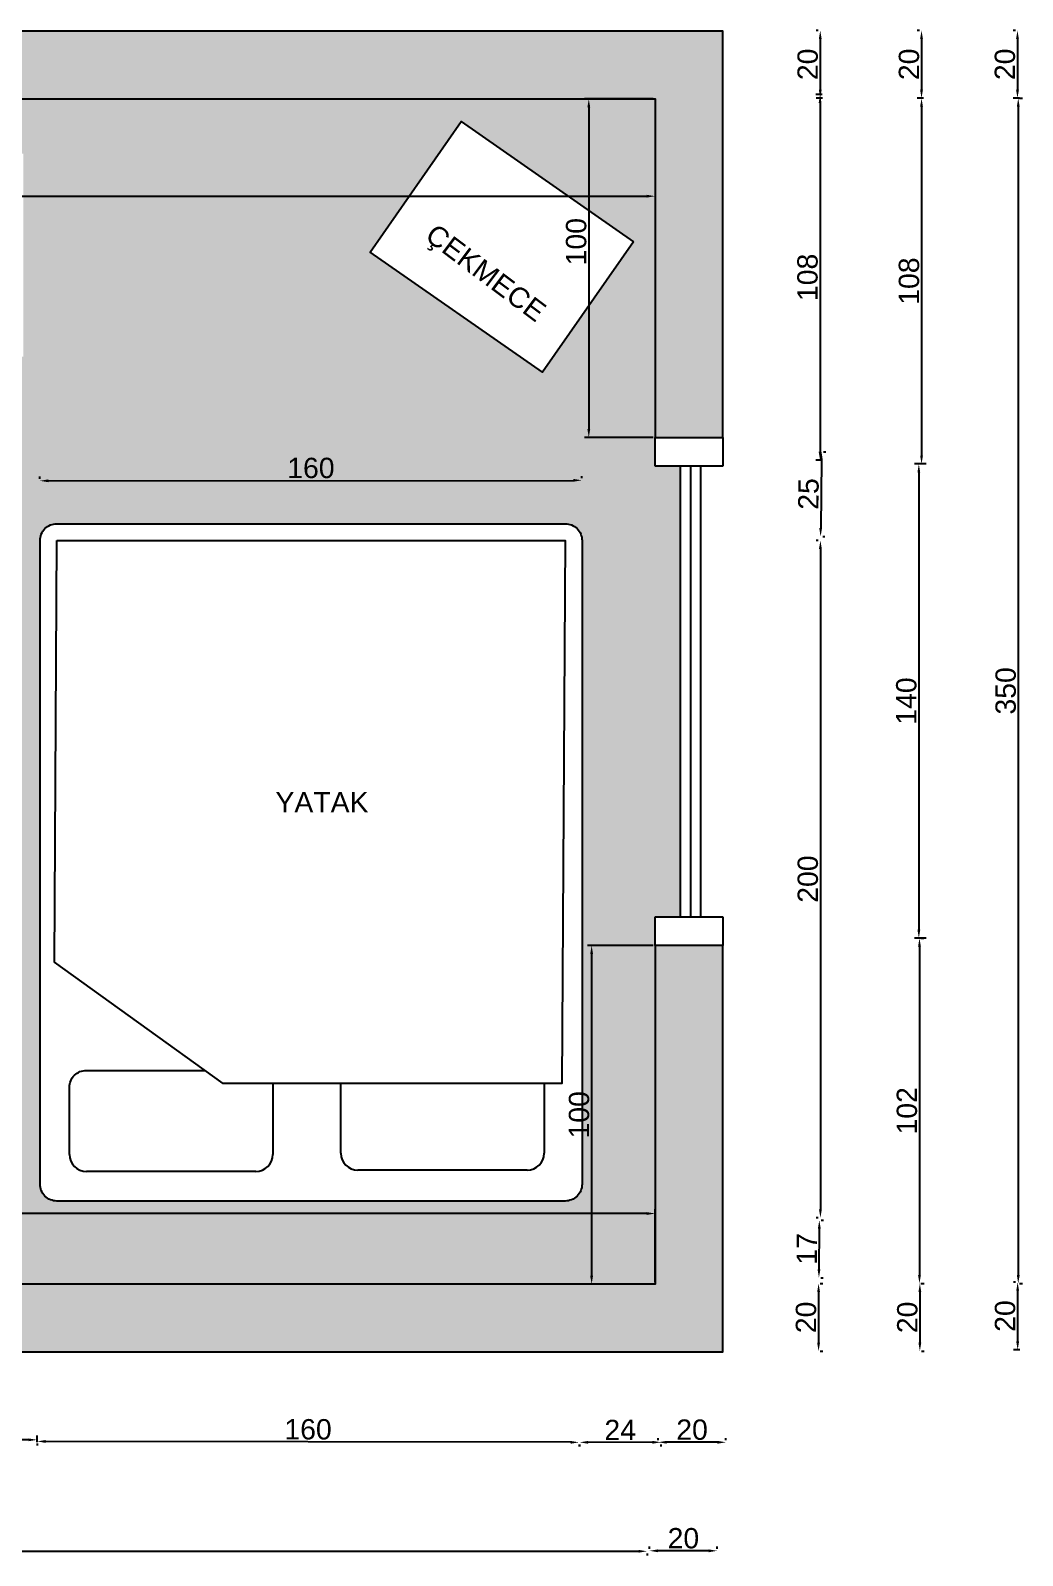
# Model space of a CAD drawing. Header units: millimetres. Extents: x 504 to 1831, y 549 to 1496.
# Drawn here: x 1538.4 to 1831.3, y 548.6 to 998.9 of the extents above; entities that cross this region are included whole.
import ezdxf

# ---------------------------------------------------------------- set-up
doc = ezdxf.new("R2010")
doc.units = ezdxf.units.MM
doc.layers.add('kapı', color=7, linetype='Continuous')
doc.styles.get("Standard").update_dxf_attribs({"font": 'Arial.ttf'})
doc.dimstyles.new('ISO-25', dxfattribs={"dimtxt": 2.5, "dimasz": 2.5, "dimexe": 1.25, "dimexo": 0.625, "dimtad": 1, "dimtxsty": 'Standard', "dimcen": 2.5, "dimadec": 0, "dimazin": 0, "dimtfac": 1, "dimtmove": 0, "dimatfit": 3, "dimfxl": 1, "dimarcsym": 0})

# ---------------------------------------------------------------- blocks, each defined once
blk = doc.blocks.new('PN_01')
for p, q in [((0, 150), (20, 150)), ((20, 150), (20, 150)), ((20, 0), (0, 0))]:
    blk.add_line(p, q)
at = {"layer": 'kapı', "color": 1}
for p, q in [((0, 141.52), (0, 150)), ((20, 150), (20, 141.52)), ((20, 141.52), (0, 141.52)), ((0, 8.48), (20, 8.48)), ((0, 0), (0, 8.48)), ((20, 8.48), (20, 0))]:
    blk.add_line(p, q, dxfattribs=at)
for points in [[(7.4, 141.52), (7.4, 8.48)], [(7.4, 141.52), (7.4, 8.48)], [(10.4, 141.52), (10.4, 8.48)], [(13.4, 141.52), (13.4, 8.48)]]:
    blk.add_lwpolyline(points, dxfattribs=at)
blk = doc.blocks.new('*D22')
at = {"layer": 'Defpoints', "color": 0, "transparency": 16777216}
for p in [(1272.87, 978.67), (1722.87, 978.67), (1722.87, 949.93)]:
    blk.add_point(p, dxfattribs=at)
at = {"layer": 'kapı', "color": 0, "lineweight": -2, "transparency": 16777216}
for p, q in [((1272.87, 978.04), (1272.87, 948.68)), ((1722.87, 978.04), (1722.87, 948.68)), ((1275.37, 949.93), (1720.37, 949.93))]:
    blk.add_line(p, q, dxfattribs=at)
at = {"layer": 'kapı', "color": 0, "transparency": 16777216}
for points in [[(1275.37, 950.34), (1275.37, 949.51), (1272.87, 949.93)], [(1720.37, 950.34), (1720.37, 949.51), (1722.87, 949.93)]]:
    blk.add_solid(points, dxfattribs=at)
at = {"layer": 'kapı', "color": 0, "transparency": 16777216, "insert": (1497.87, 953.62), "char_height": 6, "attachment_point": 5}
blk.add_mtext('450', dxfattribs=at)
blk = doc.blocks.new('*D17')
at = {"layer": 'Defpoints', "color": 0, "transparency": 16777216}
for p in [(1272.87, 649.54), (1272.87, 628.67), (1722.87, 628.67)]:
    blk.add_point(p, dxfattribs=at)
at = {"layer": 'kapı', "color": 0, "lineweight": -2, "transparency": 16777216}
for p, q in [((1272.87, 629.29), (1272.87, 650.79)), ((1720.37, 649.54), (1275.37, 649.54)), ((1722.87, 629.29), (1722.87, 650.79))]:
    blk.add_line(p, q, dxfattribs=at)
at = {"layer": 'kapı', "color": 0, "transparency": 16777216}
for points in [[(1275.37, 649.95), (1275.37, 649.12), (1272.87, 649.54)], [(1720.37, 649.95), (1720.37, 649.12), (1722.87, 649.54)]]:
    blk.add_solid(points, dxfattribs=at)
at = {"layer": 'kapı', "color": 0, "transparency": 16777216, "insert": (1497.87, 653.22), "char_height": 6, "attachment_point": 5}
blk.add_mtext('450', dxfattribs=at)
blk = doc.blocks.new('*D18')
at = {"layer": 'Defpoints', "color": 0, "transparency": 16777216}
for p in [(1722.87, 978.67), (1703.25, 878.67), (1722.87, 878.67)]:
    blk.add_point(p, dxfattribs=at)
at = {"layer": 'kapı', "color": 0, "lineweight": -2, "transparency": 16777216}
for p, q in [((1722.24, 978.67), (1702, 978.67)), ((1703.25, 976.17), (1703.25, 881.17)), ((1722.24, 878.67), (1702, 878.67))]:
    blk.add_line(p, q, dxfattribs=at)
at = {"layer": 'kapı', "color": 0, "transparency": 16777216}
for points in [[(1702.84, 976.17), (1703.67, 976.17), (1703.25, 978.67)], [(1702.84, 881.17), (1703.67, 881.17), (1703.25, 878.67)]]:
    blk.add_solid(points, dxfattribs=at)
at = {"layer": 'kapı', "color": 0, "transparency": 16777216, "insert": (1699.56, 936.5), "char_height": 6, "attachment_point": 5, "rotation": 90}
blk.add_mtext('100', dxfattribs=at)
blk = doc.blocks.new('*D19')
at = {"layer": 'Defpoints', "color": 0, "transparency": 16777216}
for p in [(1722.87, 728.67), (1704.09, 628.67), (1722.87, 628.67)]:
    blk.add_point(p, dxfattribs=at)
at = {"layer": 'kapı', "color": 0, "lineweight": -2, "transparency": 16777216}
for p, q in [((1722.24, 728.67), (1702.84, 728.67)), ((1704.09, 726.17), (1704.09, 631.17)), ((1722.24, 628.67), (1702.84, 628.67))]:
    blk.add_line(p, q, dxfattribs=at)
at = {"layer": 'kapı', "color": 0, "transparency": 16777216}
for points in [[(1703.67, 726.17), (1704.51, 726.17), (1704.09, 728.67)], [(1703.67, 631.17), (1704.51, 631.17), (1704.09, 628.67)]]:
    blk.add_solid(points, dxfattribs=at)
at = {"layer": 'kapı', "color": 0, "transparency": 16777216, "insert": (1700.4, 678.67), "char_height": 6, "attachment_point": 5, "rotation": 90}
blk.add_mtext('100', dxfattribs=at)
blk = doc.blocks.new('*D23')
at = {"layer": 'Defpoints', "color": 0, "transparency": 16777216}
for p in [(1771.58, 998.86), (1771.58, 978.86), (1772.83, 978.86)]:
    blk.add_point(p, dxfattribs=at)
at = {"layer": 'kapı', "color": 0, "lineweight": -2, "transparency": 16777216}
for p, q in [((1770.96, 998.86), (1770.33, 998.86)), ((1771.58, 996.36), (1771.58, 981.36)), ((1772.21, 978.86), (1770.33, 978.86))]:
    blk.add_line(p, q, dxfattribs=at)
at = {"layer": 'kapı', "color": 0, "transparency": 16777216}
for points in [[(1771.17, 996.36), (1772, 996.36), (1771.58, 998.86)], [(1771.17, 981.36), (1772, 981.36), (1771.58, 978.86)]]:
    blk.add_solid(points, dxfattribs=at)
at = {"layer": 'kapı', "color": 0, "transparency": 16777216, "insert": (1767.9, 988.86), "char_height": 6, "attachment_point": 5, "rotation": 90}
blk.add_mtext('20', dxfattribs=at)
blk = doc.blocks.new('*D24')
at = {"layer": 'Defpoints', "color": 0, "transparency": 16777216}
for p in [(1770.97, 628.86), (1770.97, 608.86), (1771.09, 608.86)]:
    blk.add_point(p, dxfattribs=at)
at = {"layer": 'kapı', "color": 0, "lineweight": -2, "transparency": 16777216}
for p, q in [((1771.09, 626.36), (1771.09, 611.36)), ((1771.6, 628.86), (1772.34, 628.86)), ((1771.6, 608.86), (1772.34, 608.86))]:
    blk.add_line(p, q, dxfattribs=at)
at = {"layer": 'kapı', "color": 0, "transparency": 16777216}
for points in [[(1770.68, 626.36), (1771.51, 626.36), (1771.09, 628.86)], [(1770.68, 611.36), (1771.51, 611.36), (1771.09, 608.86)]]:
    blk.add_solid(points, dxfattribs=at)
at = {"layer": 'kapı', "color": 0, "transparency": 16777216, "insert": (1767.4, 618.86), "char_height": 6, "attachment_point": 5, "rotation": 90}
blk.add_mtext('20', dxfattribs=at)
blk = doc.blocks.new('*D25')
at = {"layer": 'Defpoints', "color": 0, "transparency": 16777216}
for p in [(1801.49, 998.86), (1801.49, 978.86), (1802.74, 978.86)]:
    blk.add_point(p, dxfattribs=at)
at = {"layer": 'kapı', "color": 0, "lineweight": -2, "transparency": 16777216}
for p, q in [((1800.86, 998.86), (1800.24, 998.86)), ((1801.49, 996.36), (1801.49, 981.36)), ((1802.11, 978.86), (1800.24, 978.86))]:
    blk.add_line(p, q, dxfattribs=at)
at = {"layer": 'kapı', "color": 0, "transparency": 16777216}
for points in [[(1801.07, 996.36), (1801.9, 996.36), (1801.49, 998.86)], [(1801.07, 981.36), (1801.9, 981.36), (1801.49, 978.86)]]:
    blk.add_solid(points, dxfattribs=at)
at = {"layer": 'kapı', "color": 0, "transparency": 16777216, "insert": (1797.8, 988.86), "char_height": 6, "attachment_point": 5, "rotation": 90}
blk.add_mtext('20', dxfattribs=at)
blk = doc.blocks.new('*D26')
at = {"layer": 'Defpoints', "color": 0, "transparency": 16777216}
for p in [(1802.74, 978.86), (1801.49, 870.86), (1802.74, 870.86)]:
    blk.add_point(p, dxfattribs=at)
at = {"layer": 'kapı', "color": 0, "lineweight": -2, "transparency": 16777216}
for p, q in [((1802.11, 978.86), (1800.24, 978.86)), ((1801.49, 976.36), (1801.49, 873.36)), ((1802.11, 870.86), (1800.24, 870.86))]:
    blk.add_line(p, q, dxfattribs=at)
at = {"layer": 'kapı', "color": 0, "transparency": 16777216}
for points in [[(1801.07, 976.36), (1801.9, 976.36), (1801.49, 978.86)], [(1801.07, 873.36), (1801.9, 873.36), (1801.49, 870.86)]]:
    blk.add_solid(points, dxfattribs=at)
at = {"layer": 'kapı', "color": 0, "transparency": 16777216, "insert": (1797.8, 924.86), "char_height": 6, "attachment_point": 5, "rotation": 90}
blk.add_mtext('108', dxfattribs=at)
blk = doc.blocks.new('*D27')
at = {"layer": 'Defpoints', "color": 0, "transparency": 16777216}
for p in [(1803.5, 870.86), (1800.69, 730.86), (1803.5, 730.86)]:
    blk.add_point(p, dxfattribs=at)
at = {"layer": 'kapı', "color": 0, "lineweight": -2, "transparency": 16777216}
for p, q in [((1802.88, 870.86), (1799.44, 870.86)), ((1800.69, 868.36), (1800.69, 733.36)), ((1802.88, 730.86), (1799.44, 730.86))]:
    blk.add_line(p, q, dxfattribs=at)
at = {"layer": 'kapı', "color": 0, "transparency": 16777216}
for points in [[(1800.28, 868.36), (1801.11, 868.36), (1800.69, 870.86)], [(1800.28, 733.36), (1801.11, 733.36), (1800.69, 730.86)]]:
    blk.add_solid(points, dxfattribs=at)
at = {"layer": 'kapı', "color": 0, "transparency": 16777216, "insert": (1797.01, 800.86), "char_height": 6, "attachment_point": 5, "rotation": 90}
blk.add_mtext('140', dxfattribs=at)
blk = doc.blocks.new('*D28')
at = {"layer": 'Defpoints', "color": 0, "transparency": 16777216}
for p in [(1800.69, 730.86), (1800.69, 628.86), (1800.88, 628.86)]:
    blk.add_point(p, dxfattribs=at)
at = {"layer": 'kapı', "color": 0, "lineweight": -2, "transparency": 16777216}
for p, q in [((1801.32, 730.86), (1802.13, 730.86)), ((1800.88, 728.36), (1800.88, 631.36)), ((1801.32, 628.86), (1802.13, 628.86))]:
    blk.add_line(p, q, dxfattribs=at)
at = {"layer": 'kapı', "color": 0, "transparency": 16777216}
for points in [[(1800.46, 728.36), (1801.29, 728.36), (1800.88, 730.86)], [(1800.46, 631.36), (1801.29, 631.36), (1800.88, 628.86)]]:
    blk.add_solid(points, dxfattribs=at)
at = {"layer": 'kapı', "color": 0, "transparency": 16777216, "insert": (1797.19, 679.86), "char_height": 6, "attachment_point": 5, "rotation": 90}
blk.add_mtext('102', dxfattribs=at)
blk = doc.blocks.new('*D29')
at = {"layer": 'Defpoints', "color": 0, "transparency": 16777216}
for p in [(1800.88, 628.86), (1800.88, 608.86), (1800.99, 608.86)]:
    blk.add_point(p, dxfattribs=at)
at = {"layer": 'kapı', "color": 0, "lineweight": -2, "transparency": 16777216}
for p, q in [((1800.99, 626.36), (1800.99, 611.36)), ((1801.5, 628.86), (1802.24, 628.86)), ((1801.5, 608.86), (1802.24, 608.86))]:
    blk.add_line(p, q, dxfattribs=at)
at = {"layer": 'kapı', "color": 0, "transparency": 16777216}
for points in [[(1800.58, 626.36), (1801.41, 626.36), (1800.99, 628.86)], [(1800.58, 611.36), (1801.41, 611.36), (1800.99, 608.86)]]:
    blk.add_solid(points, dxfattribs=at)
at = {"layer": 'kapı', "color": 0, "transparency": 16777216, "insert": (1797.31, 618.86), "char_height": 6, "attachment_point": 5, "rotation": 90}
blk.add_mtext('20', dxfattribs=at)
blk = doc.blocks.new('*D30')
at = {"layer": 'Defpoints', "color": 0, "transparency": 16777216}
for p in [(1772.78, 979.96), (1771.53, 871.96), (1772.78, 871.96)]:
    blk.add_point(p, dxfattribs=at)
at = {"layer": 'kapı', "color": 0, "lineweight": -2, "transparency": 16777216}
for p, q in [((1772.16, 979.96), (1770.28, 979.96)), ((1771.53, 977.46), (1771.53, 874.46)), ((1772.16, 871.96), (1770.28, 871.96))]:
    blk.add_line(p, q, dxfattribs=at)
at = {"layer": 'kapı', "color": 0, "transparency": 16777216}
for points in [[(1771.12, 977.46), (1771.95, 977.46), (1771.53, 979.96)], [(1771.12, 874.46), (1771.95, 874.46), (1771.53, 871.96)]]:
    blk.add_solid(points, dxfattribs=at)
at = {"layer": 'kapı', "color": 0, "transparency": 16777216, "insert": (1767.85, 925.96), "char_height": 6, "attachment_point": 5, "rotation": 90}
blk.add_mtext('108', dxfattribs=at)
blk = doc.blocks.new('*D31')
at = {"layer": 'Defpoints', "color": 0, "transparency": 16777216}
for p in [(1771.63, 848.28), (1771.63, 648.28), (1771.63, 648.28)]:
    blk.add_point(p, dxfattribs=at)
at = {"layer": 'kapı', "color": 0, "lineweight": -2, "transparency": 16777216}
for p, q in [((1771.01, 848.28), (1770.38, 848.28)), ((1771.63, 845.78), (1771.63, 650.78)), ((1771.01, 648.28), (1770.38, 648.28))]:
    blk.add_line(p, q, dxfattribs=at)
at = {"layer": 'kapı', "color": 0, "transparency": 16777216}
for points in [[(1771.21, 845.78), (1772.05, 845.78), (1771.63, 848.28)], [(1771.21, 650.78), (1772.05, 650.78), (1771.63, 648.28)]]:
    blk.add_solid(points, dxfattribs=at)
at = {"layer": 'kapı', "color": 0, "transparency": 16777216, "insert": (1767.94, 748.28), "char_height": 6, "attachment_point": 5, "rotation": 90}
blk.add_mtext('200', dxfattribs=at)
blk = doc.blocks.new('*D32')
at = {"layer": 'Defpoints', "color": 0, "transparency": 16777216}
for p in [(1771.95, 874.46), (1771.68, 849.46), (1771.68, 849.46)]:
    blk.add_point(p, dxfattribs=at)
at = {"layer": 'kapı', "color": 0, "lineweight": -2, "transparency": 16777216}
for p, q in [((1772.58, 874.45), (1773.2, 874.44)), ((1771.92, 871.96), (1771.71, 851.96)), ((1772.31, 849.45), (1772.93, 849.45))]:
    blk.add_line(p, q, dxfattribs=at)
at = {"layer": 'kapı', "color": 0, "transparency": 16777216}
for points in [[(1771.51, 871.96), (1772.34, 871.95), (1771.95, 874.46)], [(1771.29, 851.96), (1772.13, 851.95), (1771.68, 849.46)]]:
    blk.add_solid(points, dxfattribs=at)
at = {"layer": 'kapı', "color": 0, "transparency": 16777216, "insert": (1768.13, 862), "char_height": 6, "attachment_point": 5, "rotation": 89.3815}
blk.add_mtext('25', dxfattribs=at)
blk = doc.blocks.new('*D33')
at = {"layer": 'Defpoints', "color": 0, "transparency": 16777216}
for p in [(1771.23, 647.57), (1771.11, 630.57), (1771.19, 630.57)]:
    blk.add_point(p, dxfattribs=at)
at = {"layer": 'kapı', "color": 0, "lineweight": -2, "transparency": 16777216}
for p, q in [((1771.3, 645.07), (1771.21, 633.07)), ((1771.86, 647.56), (1772.57, 647.56)), ((1771.73, 630.56), (1772.44, 630.56))]:
    blk.add_line(p, q, dxfattribs=at)
at = {"layer": 'kapı', "color": 0, "transparency": 16777216}
for points in [[(1770.88, 645.07), (1771.72, 645.06), (1771.32, 647.57)], [(1770.79, 633.07), (1771.63, 633.06), (1771.19, 630.57)]]:
    blk.add_solid(points, dxfattribs=at)
at = {"layer": 'kapı', "color": 0, "transparency": 16777216, "insert": (1767.62, 639.09), "char_height": 6, "attachment_point": 5, "rotation": 89.5731}
blk.add_mtext('17', dxfattribs=at)
blk = doc.blocks.new('*D34')
at = {"layer": 'Defpoints', "color": 0, "transparency": 16777216}
for p in [(1829.81, 998.86), (1829.81, 978.86), (1831.06, 978.86)]:
    blk.add_point(p, dxfattribs=at)
at = {"layer": 'kapı', "color": 0, "lineweight": -2, "transparency": 16777216}
for p, q in [((1829.18, 998.86), (1828.56, 998.86)), ((1829.81, 996.36), (1829.81, 981.36)), ((1830.43, 978.86), (1828.56, 978.86))]:
    blk.add_line(p, q, dxfattribs=at)
at = {"layer": 'kapı', "color": 0, "transparency": 16777216}
for points in [[(1829.39, 996.36), (1830.23, 996.36), (1829.81, 998.86)], [(1829.39, 981.36), (1830.23, 981.36), (1829.81, 978.86)]]:
    blk.add_solid(points, dxfattribs=at)
at = {"layer": 'kapı', "color": 0, "transparency": 16777216, "insert": (1826.12, 988.86), "char_height": 6, "attachment_point": 5, "rotation": 90}
blk.add_mtext('20', dxfattribs=at)
blk = doc.blocks.new('*D35')
at = {"layer": 'Defpoints', "color": 0, "transparency": 16777216}
for p in [(1829.86, 629.26), (1829.86, 609.26), (1831.11, 609.26)]:
    blk.add_point(p, dxfattribs=at)
at = {"layer": 'kapı', "color": 0, "lineweight": -2, "transparency": 16777216}
for p, q in [((1829.24, 629.26), (1828.61, 629.26)), ((1829.86, 626.76), (1829.86, 611.76)), ((1830.49, 609.26), (1828.61, 609.26))]:
    blk.add_line(p, q, dxfattribs=at)
at = {"layer": 'kapı', "color": 0, "transparency": 16777216}
for points in [[(1829.45, 626.76), (1830.28, 626.76), (1829.86, 629.26)], [(1829.45, 611.76), (1830.28, 611.76), (1829.86, 609.26)]]:
    blk.add_solid(points, dxfattribs=at)
at = {"layer": 'kapı', "color": 0, "transparency": 16777216, "insert": (1826.17, 619.26), "char_height": 6, "attachment_point": 5, "rotation": 90}
blk.add_mtext('20', dxfattribs=at)
blk = doc.blocks.new('*D36')
at = {"layer": 'Defpoints', "color": 0, "transparency": 16777216}
for p in [(1829.81, 978.86), (1829.81, 628.86), (1830.04, 628.86)]:
    blk.add_point(p, dxfattribs=at)
at = {"layer": 'kapı', "color": 0, "lineweight": -2, "transparency": 16777216}
for p, q in [((1830.43, 978.86), (1831.29, 978.86)), ((1830.04, 976.36), (1830.04, 631.36)), ((1830.43, 628.86), (1831.29, 628.86))]:
    blk.add_line(p, q, dxfattribs=at)
at = {"layer": 'kapı', "color": 0, "transparency": 16777216}
for points in [[(1829.62, 976.36), (1830.46, 976.36), (1830.04, 978.86)], [(1829.62, 631.36), (1830.46, 631.36), (1830.04, 628.86)]]:
    blk.add_solid(points, dxfattribs=at)
at = {"layer": 'kapı', "color": 0, "transparency": 16777216, "insert": (1826.35, 803.86), "char_height": 6, "attachment_point": 5, "rotation": 90}
blk.add_mtext('350', dxfattribs=at)
blk = doc.blocks.new('*D37')
at = {"layer": 'Defpoints', "color": 0, "transparency": 16777216}
for p in [(1540.38, 582.24), (1540.38, 582.24), (1700.38, 581.97)]:
    blk.add_point(p, dxfattribs=at)
at = {"layer": 'kapı', "color": 0, "lineweight": -2, "transparency": 16777216}
for p, q in [((1540.38, 581.61), (1540.38, 580.99)), ((1697.88, 581.98), (1542.88, 582.23)), ((1700.38, 581.35), (1700.38, 580.72))]:
    blk.add_line(p, q, dxfattribs=at)
at = {"layer": 'kapı', "color": 0, "transparency": 16777216}
for points in [[(1542.88, 582.65), (1542.88, 581.82), (1540.38, 582.24)], [(1697.88, 582.39), (1697.88, 581.56), (1700.38, 581.97)]]:
    blk.add_solid(points, dxfattribs=at)
at = {"layer": 'kapı', "color": 0, "transparency": 16777216, "insert": (1620.38, 585.79), "char_height": 6, "attachment_point": 5, "rotation": 359.9055}
blk.add_mtext('160', dxfattribs=at)
blk = doc.blocks.new('*D40')
at = {"layer": 'Defpoints', "color": 0, "transparency": 16777216}
for p in [(1700.54, 581.97), (1700.54, 581.97), (1724.54, 581.99)]:
    blk.add_point(p, dxfattribs=at)
at = {"layer": 'kapı', "color": 0, "lineweight": -2, "transparency": 16777216}
for p, q in [((1700.54, 581.35), (1700.54, 580.72)), ((1722.04, 581.99), (1703.04, 581.97)), ((1724.54, 581.37), (1724.54, 580.74))]:
    blk.add_line(p, q, dxfattribs=at)
at = {"layer": 'kapı', "color": 0, "transparency": 16777216}
for points in [[(1703.04, 582.39), (1703.04, 581.56), (1700.54, 581.97)], [(1722.04, 582.41), (1722.04, 581.57), (1724.54, 581.99)]]:
    blk.add_solid(points, dxfattribs=at)
at = {"layer": 'kapı', "color": 0, "transparency": 16777216, "insert": (1712.53, 585.62), "char_height": 6, "attachment_point": 5, "rotation": 0.0427}
blk.add_mtext('24', dxfattribs=at)
blk = doc.blocks.new('*D41')
at = {"layer": 'Defpoints', "color": 0, "transparency": 16777216}
for p in [(1471.38, 582.71), (1471.38, 581.85), (1540.38, 581.4)]:
    blk.add_point(p, dxfattribs=at)
at = {"layer": 'kapı', "color": 0, "lineweight": -2, "transparency": 16777216}
for p, q in [((1471.38, 582.48), (1471.38, 583.96)), ((1537.88, 582.71), (1473.88, 582.71)), ((1540.38, 582.03), (1540.38, 583.96))]:
    blk.add_line(p, q, dxfattribs=at)
at = {"layer": 'kapı', "color": 0, "transparency": 16777216}
for points in [[(1473.88, 583.13), (1473.88, 582.3), (1471.38, 582.71)], [(1537.88, 583.13), (1537.88, 582.3), (1540.38, 582.71)]]:
    blk.add_solid(points, dxfattribs=at)
at = {"layer": 'kapı', "color": 0, "transparency": 16777216, "insert": (1505.88, 586.4), "char_height": 6, "attachment_point": 5}
blk.add_mtext('69', dxfattribs=at)
blk = doc.blocks.new('*D42')
at = {"layer": 'Defpoints', "color": 0, "transparency": 16777216}
for p in [(1723.74, 581.99), (1723.74, 581.99), (1743.74, 581.99)]:
    blk.add_point(p, dxfattribs=at)
at = {"layer": 'kapı', "color": 0, "lineweight": -2, "transparency": 16777216}
for p, q in [((1723.74, 582.62), (1723.74, 583.24)), ((1741.24, 581.99), (1726.24, 581.99)), ((1743.74, 582.62), (1743.74, 583.24))]:
    blk.add_line(p, q, dxfattribs=at)
at = {"layer": 'kapı', "color": 0, "transparency": 16777216}
for points in [[(1726.24, 582.41), (1726.24, 581.57), (1723.74, 581.99)], [(1741.24, 582.41), (1741.24, 581.57), (1743.74, 581.99)]]:
    blk.add_solid(points, dxfattribs=at)
at = {"layer": 'kapı', "color": 0, "transparency": 16777216, "insert": (1733.74, 585.68), "char_height": 6, "attachment_point": 5}
blk.add_mtext('20', dxfattribs=at)
blk = doc.blocks.new('*D66')
at = {"layer": 'Defpoints', "color": 0, "transparency": 16777216}
for p in [(1270.45, 549.97), (1720.45, 549.8), (1720.45, 549.8)]:
    blk.add_point(p, dxfattribs=at)
at = {"layer": 'kapı', "color": 0, "lineweight": -2, "transparency": 16777216}
for p, q in [((1272.95, 549.97), (1717.95, 549.81)), ((1270.45, 549.34), (1270.45, 548.72)), ((1720.45, 549.18), (1720.45, 548.55))]:
    blk.add_line(p, q, dxfattribs=at)
at = {"layer": 'kapı', "color": 0, "transparency": 16777216}
for points in [[(1272.95, 550.38), (1272.95, 549.55), (1270.45, 549.97)], [(1717.95, 550.22), (1717.95, 549.39), (1720.45, 549.8)]]:
    blk.add_solid(points, dxfattribs=at)
at = {"layer": 'kapı', "color": 0, "transparency": 16777216, "insert": (1495.45, 553.57), "char_height": 6, "attachment_point": 5, "rotation": 359.9792}
blk.add_mtext('450', dxfattribs=at)
blk = doc.blocks.new('*D67')
at = {"layer": 'Defpoints', "color": 0, "transparency": 16777216}
for p in [(1721.18, 549.94), (1721.18, 549.94), (1741.18, 549.94)]:
    blk.add_point(p, dxfattribs=at)
at = {"layer": 'kapı', "color": 0, "lineweight": -2, "transparency": 16777216}
for p, q in [((1721.18, 550.56), (1721.18, 551.19)), ((1738.68, 549.94), (1723.68, 549.94)), ((1741.18, 550.56), (1741.18, 551.19))]:
    blk.add_line(p, q, dxfattribs=at)
at = {"layer": 'kapı', "color": 0, "transparency": 16777216}
for points in [[(1723.68, 550.35), (1723.68, 549.52), (1721.18, 549.94)], [(1738.68, 550.35), (1738.68, 549.52), (1741.18, 549.94)]]:
    blk.add_solid(points, dxfattribs=at)
at = {"layer": 'kapı', "color": 0, "transparency": 16777216, "insert": (1731.18, 553.62), "char_height": 6, "attachment_point": 5}
blk.add_mtext('20', dxfattribs=at)
blk = doc.blocks.new('*D71')
at = {"layer": 'Defpoints', "color": 0, "transparency": 16777216}
for p in [(1541.23, 865.89), (1701.23, 866.04), (1701.23, 866.04)]:
    blk.add_point(p, dxfattribs=at)
at = {"layer": 'kapı', "color": 0, "lineweight": -2, "transparency": 16777216}
for p, q in [((1541.23, 866.51), (1541.23, 867.14)), ((1543.73, 865.89), (1698.73, 866.03)), ((1701.23, 866.66), (1701.23, 867.29))]:
    blk.add_line(p, q, dxfattribs=at)
at = {"layer": 'kapı', "color": 0, "transparency": 16777216}
for points in [[(1543.73, 866.31), (1543.73, 865.47), (1541.23, 865.89)], [(1698.73, 866.45), (1698.73, 865.62), (1701.23, 866.04)]]:
    blk.add_solid(points, dxfattribs=at)
at = {"layer": 'kapı', "color": 0, "transparency": 16777216, "insert": (1621.22, 869.65), "char_height": 6, "attachment_point": 5, "rotation": 0.053}
blk.add_mtext('160', dxfattribs=at)
blk = doc.blocks.new('DL_02')
at = {"layer": 'kapı', "color": 252}
blk.add_lwpolyline([(50.85, -35.48), (23.95, -74.02), (-26.9, -38.54), (0, 0)], close=True, dxfattribs=at)
blk = doc.blocks.new('DP_02')
at = {"layer": 'kapı', "color": 252}
blk.add_blockref('DL_02', (26.9, 38.54), dxfattribs=at)
at = {"layer": 'kapı', "color": 252, "insert": (33.65, -6.83), "char_height": 6, "attachment_point": 5, "rotation": 323.0916}
blk.add_mtext_dynamic_manual_height_columns('{\\fArial|b0|i0|c162|p34;ÇEKMECE}', width=19.6898, gutter_width=12.5, heights=[0], dxfattribs=at)
blk = doc.blocks.new('YT_03')
at = {"layer": 'kapı', "color": 252}
for p, q in [((68.7, -160.46), (68.7, -181.29)), ((88.82, -180.9), (88.82, -160.46)), ((148.82, -160.46), (148.82, -180.9)), ((63.7, -186.29), (13.7, -186.29)), ((143.82, -185.9), (93.82, -185.9))]:
    blk.add_line(p, q, dxfattribs=at)
blk.add_lwpolyline([(5, 5), (155, 5, -0.414214), (160, 0), (160, -190, -0.414214), (155, -195), (5, -195, -0.414214), (0, -190), (0, 0, -0.414214)], format="xyb", close=True, dxfattribs=at)
blk.add_lwpolyline([(5, 0), (155, 0), (154.07, -160.31), (79.07, -160.31), (54.07, -160.31), (4.28, -124.52)], close=True, dxfattribs=at)
blk.add_lwpolyline([(8.7, -181.29), (8.7, -161.42, -0.414214), (13.7, -156.42), (48.66, -156.42)], format="xyb", dxfattribs=at)
for centre, start, end in [((13.7, -181.29), 180, 270), ((63.7, -181.29), 270, 0), ((93.82, -180.9), 180, 270), ((143.82, -180.9), 270, 0)]:
    blk.add_arc(centre, 5, start, end, dxfattribs=at)
blk = doc.blocks.new('YK_01')
at = {"layer": 'kapı', "color": 252}
blk.add_blockref('YT_03', (-5, -5), dxfattribs=at)
at = {"layer": 'kapı', "color": 252, "insert": (64.5, -79.25), "char_height": 6, "attachment_point": 1}
blk.add_mtext_dynamic_manual_height_columns('{\\fArial|b0|i0|c162|p34;YATAK}', width=76.1361, gutter_width=12.5, heights=[0], dxfattribs=at)

msp = doc.modelspace()

# ---------------------------------------------------------------- hatches: boundary and pattern name
at = {"layer": 'kapı', "transparency": 33554559}
h = msp.add_hatch(color=8, dxfattribs=at)
h.dxf.hatch_style = 1
h.paths.add_polyline_path([(1742.868, 998.669), (1252.868, 998.669), (1252.868, 758.669), (1272.868, 758.669), (1272.868, 978.669), (1722.868, 978.669), (1722.868, 878.669), (1742.868, 878.669)])
h.paths.add_polyline_path([(1742.868, 728.669), (1722.868, 728.669), (1722.868, 628.669), (1272.868, 628.669), (1272.868, 678.669), (1252.868, 678.669), (1252.868, 608.669), (1742.868, 608.669)])
at = {"layer": 'kapı', "transparency": 33554521}
h = msp.add_hatch(dxfattribs=at)
h.set_pattern_fill('ANGLE', color=8)
h.set_pattern_definition([(0, (0, 0), (0, 6.985), [5.08, -1.905]), (90, (0, 0), (-6.985, 4e-16), [5.08, -1.905])])
h.paths.add_polyline_path([(1730.271, 870.191), (1722.868, 870.191), (1722.868, 878.669), (1722.868, 978.669), (1272.868, 978.669), (1272.868, 758.669), (1272.868, 750.191, -0.3141697), (1352.868, 690.146), (1352.868, 687.146), (1272.868, 687.146), (1272.868, 678.669), (1272.868, 628.669), (1722.868, 628.669), (1722.868, 728.669), (1722.868, 737.146), (1730.271, 737.146)])
h.paths.add_polyline_path([(1450.504, 823.267), (1450.335, 780.759), (1359.523, 780.759), (1359.691, 823.267)], flags=16)
h.paths.add_polyline_path([(1300.302, 902.524), (1300.302, 962.524), (1536.302, 962.524), (1536.302, 902.524)], flags=16)
h.paths.add_polyline_path([(1370.037, 685.315), (1471.037, 685.315), (1471.037, 638.315), (1370.037, 638.315)], flags=16)
h.paths.add_polyline_path([(1541.25, 848.228, -0.4142136), (1546.25, 853.228), (1696.25, 853.228, -0.4142136), (1701.25, 848.228), (1701.25, 658.228, -0.4142136), (1696.25, 653.228), (1546.25, 653.228, -0.4142136), (1541.25, 658.228)], flags=16)
h.paths.add_polyline_path([(1546.25, 848.228), (1696.25, 848.228), (1695.319, 687.919), (1690.074, 687.919), (1690.074, 667.324, -0.4142136), (1685.074, 662.324), (1635.074, 662.324, -0.4142136), (1630.074, 667.324), (1630.074, 687.919), (1620.319, 687.919), (1609.949, 687.919), (1609.949, 666.937, -0.4142136), (1604.949, 661.937), (1554.949, 661.937, -0.4142136), (1549.949, 666.937), (1549.949, 686.81, -0.4142136), (1554.949, 691.81), (1589.907, 691.81), (1545.527, 723.706)], flags=0)
h.paths.add_polyline_path([(1638.7, 933.434), (1665.595, 971.979), (1716.44, 936.5), (1689.545, 897.956)], flags=16)
h.paths.add_polyline_path([(1272.868, 750.191), (1252.868, 750.191), (1252.868, 687.146), (1272.868, 687.146), (1352.868, 687.146), (1352.868, 690.146, 0.3141697)])
h.paths.add_polyline_path([(1489.522, 947.378), (1506.507, 947.378), (1506.507, 959.742), (1489.522, 959.742)], flags=8)
h.paths.add_polyline_path([(1292.676, 860.254), (1292.676, 877.239), (1280.312, 877.239), (1280.312, 860.254)], flags=24)
h.paths.add_polyline_path([(1292.653, 647.534), (1292.653, 659.857), (1280.289, 659.857), (1280.289, 647.534)], flags=24)
h.paths.add_polyline_path([(1489.522, 646.987), (1506.507, 646.987), (1506.507, 659.351), (1489.522, 659.351)], flags=24)
h.paths.add_polyline_path([(1705.802, 927.752), (1705.802, 944.737), (1693.438, 944.737), (1693.438, 927.752)], flags=8)
h.paths.add_polyline_path([(1706.638, 669.92), (1706.638, 686.905), (1694.274, 686.905), (1694.274, 669.92)], flags=24)
h.paths.add_polyline_path([(1296.965, 926.393), (1297.039, 938.716), (1284.675, 938.79), (1284.601, 926.467)], flags=24)
h.paths.add_polyline_path([(1410.083, 890.853), (1427.068, 890.835), (1427.082, 903.199), (1410.097, 903.217)], flags=24)
h.paths.add_polyline_path([(1612.481, 863.405), (1629.466, 863.421), (1629.454, 875.785), (1612.469, 875.77)], flags=24)
h.paths.add_polyline_path([(1521.142, 759.467), (1521.185, 742.482), (1533.549, 742.513), (1533.506, 759.498)], flags=24)
h.paths.add_polyline_path([(1415.084, 676.719), (1426.407, 676.719), (1426.407, 684.962), (1415.084, 684.962)], flags=8)
h.paths.add_polyline_path([(1378.006, 657.799), (1378.006, 666.014), (1369.763, 666.014), (1369.763, 657.799)], flags=24)
h.paths.add_polyline_path([(1376.178, 787.151), (1435.961, 787.151), (1435.961, 819.642), (1376.178, 819.642)], flags=8)
h.paths.add_polyline_path([(1402.553, 928.832), (1433.969, 928.832), (1433.969, 941.197), (1402.553, 941.197)], flags=8)
h.paths.add_polyline_path([(1651.312, 935.572), (1686.855, 908.877), (1694.28, 918.763), (1658.737, 945.458)], flags=8)
h.paths.add_polyline_path([(1609.227, 764.699), (1639.71, 764.699), (1639.71, 777.063), (1609.227, 777.063)], flags=8)
h.paths.add_polyline_path([(1399.952, 658.021), (1446.978, 658.021), (1446.978, 666.264), (1399.952, 666.264)], flags=8)

# ---------------------------------------------------------------- linework, layer by layer
at = {"color": 5}
for points in [[(1742.868, 878.669), (1742.868, 998.669), (1252.868, 998.669), (1252.868, 758.669), (1272.868, 758.669), (1272.868, 978.669), (1722.868, 978.669), (1722.868, 878.669)], [(1722.868, 728.669), (1722.868, 628.669), (1272.868, 628.669), (1272.868, 678.669), (1252.868, 678.669), (1252.868, 608.669), (1742.868, 608.669), (1742.868, 728.669)]]:
    msp.add_lwpolyline(points, close=True, dxfattribs=at)

# ---------------------------------------------------------------- block references
at = {"layer": 'kapı', "color": 252}
for name, p in [('DP_02', (1638.7, 933.434)), ('YK_01', (1546.25, 853.228))]:
    msp.add_blockref(name, p, dxfattribs=at)
at = {"layer": 'kapı', "color": 1}
msp.add_blockref('PN_01', (1722.868, 728.669), dxfattribs=at)

# ---------------------------------------------------------------- dimensions: what is measured, and where the dimension line sits
at = {"layer": 'kapı', "color": 252}
for base, p1, p2, picture, middle in [((1771.584, 978.857), (1771.584, 998.857), (1772.834, 978.857), '*D23', (1767.895, 988.857)), ((1801.485, 978.857), (1801.485, 998.857), (1802.735, 978.857), '*D25', (1797.797, 988.857)), ((1829.809, 978.857), (1829.809, 998.857), (1831.059, 978.857), '*D34', (1826.121, 988.857)), ((1771.535, 871.958), (1772.785, 979.958), (1772.785, 871.958), '*D30', (1767.846, 925.958)), ((1801.485, 870.857), (1802.735, 978.857), (1802.735, 870.857), '*D26', (1797.797, 924.857)), ((1830.039, 628.857), (1829.809, 978.857), (1829.809, 628.857), '*D36', (1826.348, 803.857)), ((1800.694, 730.857), (1803.503, 870.857), (1803.503, 730.857), '*D27', (1797.005, 800.857)), ((1771.631, 648.278), (1771.631, 848.278), (1771.631, 648.278), '*D31', (1767.943, 748.278)), ((1800.876, 628.857), (1800.694, 730.857), (1800.694, 628.857), '*D28', (1797.188, 679.857)), ((1704.089, 628.669), (1722.868, 728.669), (1722.868, 628.669), '*D19', (1700.401, 678.669)), ((1771.093, 608.857), (1770.975, 628.857), (1770.975, 608.857), '*D24', (1767.405, 618.857)), ((1800.995, 608.857), (1800.876, 628.857), (1800.876, 608.857), '*D29', (1797.306, 618.857)), ((1829.862, 609.263), (1829.862, 629.263), (1831.112, 609.263), '*D35', (1826.174, 619.263))]:
    dim = msp.add_linear_dim(base=base, p1=p1, p2=p2, angle=90, dimstyle='ISO-25', override={"dimtxt": 6}, dxfattribs=at)
    dim.commit()
    dim.dimension.update_dxf_attribs({"geometry": picture, "text_midpoint": middle})
for base, p1, p2, picture, middle in [((1722.868, 949.927), (1272.868, 978.669), (1722.868, 978.669), '*D22', (1497.868, 953.616)), ((1272.868, 649.536), (1722.868, 628.669), (1272.868, 628.669), '*D17', (1497.868, 653.225)), ((1471.38, 582.715), (1540.378, 581.403), (1471.38, 581.854), '*D41', (1505.879, 586.403)), ((1723.739, 581.99), (1743.739, 581.99), (1723.739, 581.99), '*D42', (1733.739, 585.679)), ((1721.18, 549.936), (1741.18, 549.936), (1721.18, 549.936), '*D67', (1731.18, 553.624))]:
    dim = msp.add_linear_dim(base=base, p1=p1, p2=p2, dimstyle='ISO-25', override={"dimtxt": 6}, dxfattribs=at)
    dim.commit()
    dim.dimension.update_dxf_attribs({"geometry": picture, "text_midpoint": middle})
dim = msp.add_linear_dim(base=(1703.253, 878.669), p1=(1722.868, 978.669), p2=(1722.868, 878.669), angle=90, dimstyle='ISO-25', override={"dimtxt": 6}, dxfattribs=at)
dim.commit()
dim.dimension.update_dxf_attribs({"geometry": '*D18', "text_midpoint": (1703.253, 936.5), "dimtype": 160})
for p1, p2, distance, picture, middle in [((1541.227, 865.888), (1701.227, 866.036), 0, '*D71', (1621.223, 869.651)), ((1771.952, 874.458), (1771.682, 849.459), 0, '*D32', (1768.128, 861.998)), ((1771.233, 647.566), (1771.106, 630.567), 0.086, '*D33', (1767.618, 639.093)), ((1700.378, 581.972), (1540.378, 582.236), 0, '*D37', (1620.384, 585.793)), ((1724.536, 581.99), (1700.536, 581.972), 0, '*D40', (1712.534, 585.619)), ((1270.446, 549.968), (1720.446, 549.805), 0, '*D66', (1495.447, 553.575))]:
    dim = msp.add_aligned_dim(p1=p1, p2=p2, distance=distance, dimstyle='ISO-25', override={"dimtxt": 6}, dxfattribs=at)
    dim.commit()
    dim.dimension.update_dxf_attribs({"geometry": picture, "text_midpoint": middle})

doc.saveas('drawing.dxf')
